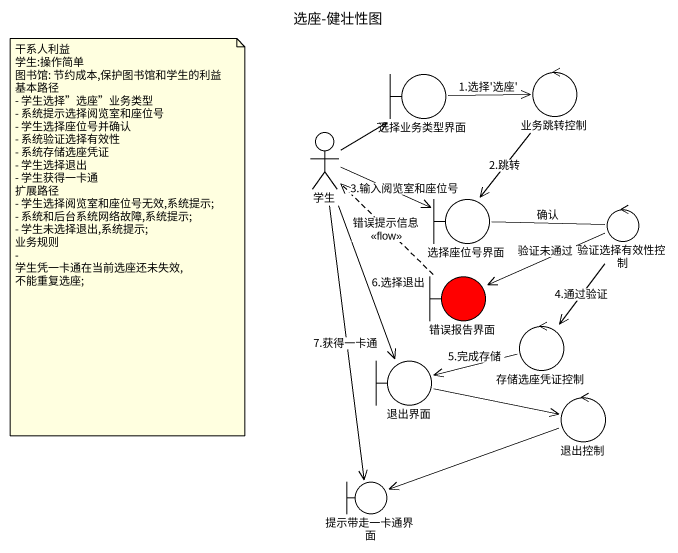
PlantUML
@startuml
title 选座-健壮性图
boundary 选择业务类型界面
control 业务跳转控制
actor 学生
boundary 选择座位号界面
control 验证选择有效性控制
boundary 错误报告界面 #FF0000
control 存储选座凭证控制
boundary 退出界面
control 退出控制
boundary 提示带走一卡通界面
选择业务类型界面 -right-> 业务跳转控制 : 1.选择'选座'
业务跳转控制 --> 选择座位号界面 : 2.跳转
学生 -up-> 选择业务类型界面
学生 -right-> 选择座位号界面 : 3.输入阅览室和座位号
学生 --> 退出界面 : 6.选择退出
学生 --> 提示带走一卡通界面 : 7.获得一卡通
选择座位号界面 -right- 验证选择有效性控制 : 确认
验证选择有效性控制 -left-> 错误报告界面 : 验证未通过
验证选择有效性控制 --> 存储选座凭证控制 : 4.通过验证
错误报告界面 .up.> 学生 : 错误提示信息\n<<flow>>
存储选座凭证控制 -left-> 退出界面 : 5.完成存储
退出界面 -right-> 退出控制
退出控制 -left-> 提示带走一卡通界面
note as N1
  干系人利益
  学生:操作简单
  图书馆: 节约成本,保护图书馆和学生的利益
  基本路径
  - 学生选择”选座”业务类型
  - 系统提示选择阅览室和座位号
  - 学生选择座位号并确认
  - 系统验证选择有效性
  - 系统存储选座凭证
  - 学生选择退出
  - 学生获得一卡通
  扩展路径
  - 学生选择阅览室和座位号无效,系统提示;
  - 系统和后台系统网络故障,系统提示;
  - 学生未选择退出,系统提示;
  业务规则
  - 学生凭一卡通在当前选座还未失效,不能重复选座;
end note
@enduml
